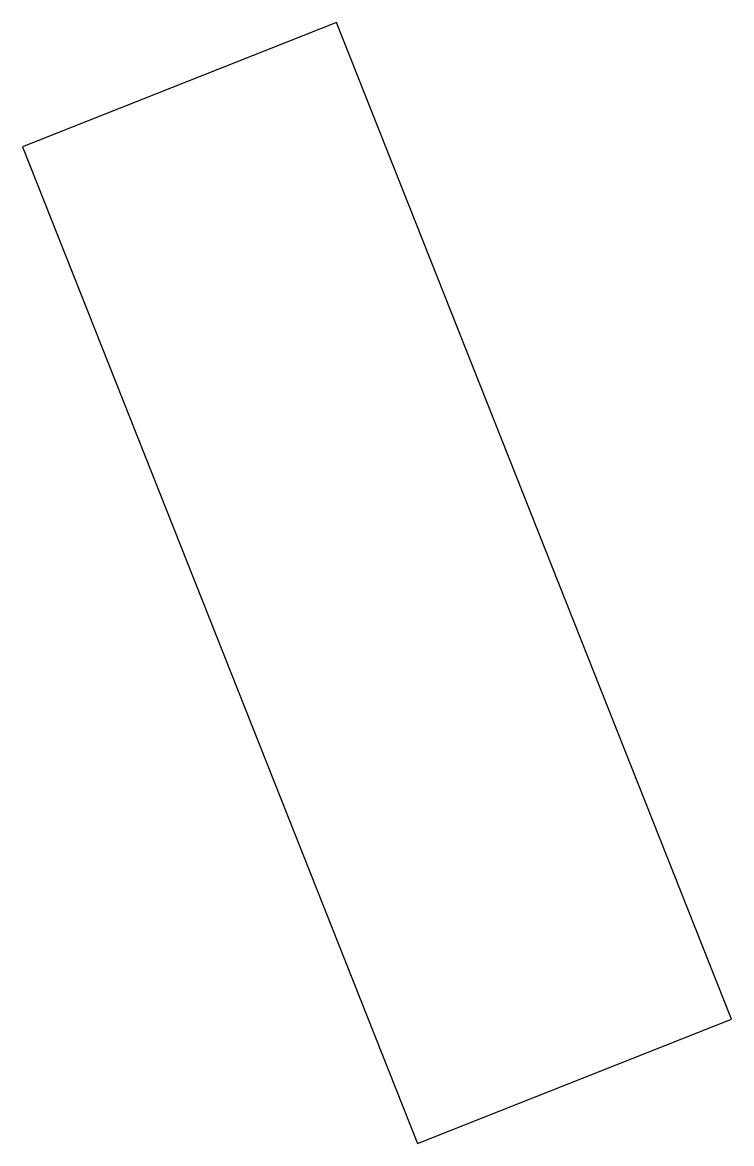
# Model space of a CAD drawing. Header units: metres. Extents: x 368836 to 368987, y 2280353 to 2280592.
import ezdxf

# ---------------------------------------------------------------- set-up
doc = ezdxf.new("R2010")
doc.units = ezdxf.units.M
doc.header["$MEASUREMENT"] = 0
doc.layers.add('CVL_CURV_D', color=22, linetype='Continuous')

msp = doc.modelspace()

# ---------------------------------------------------------------- linework, layer by layer
at = {"layer": 'CVL_CURV_D', "color": 4}
msp.add_lwpolyline([(368835.87, 2280565.78), (368920, 2280353.36), (368986.94, 2280379.88), (368902.81, 2280592.29), (368835.87, 2280565.78)], dxfattribs=at)

doc.saveas('drawing.dxf')
